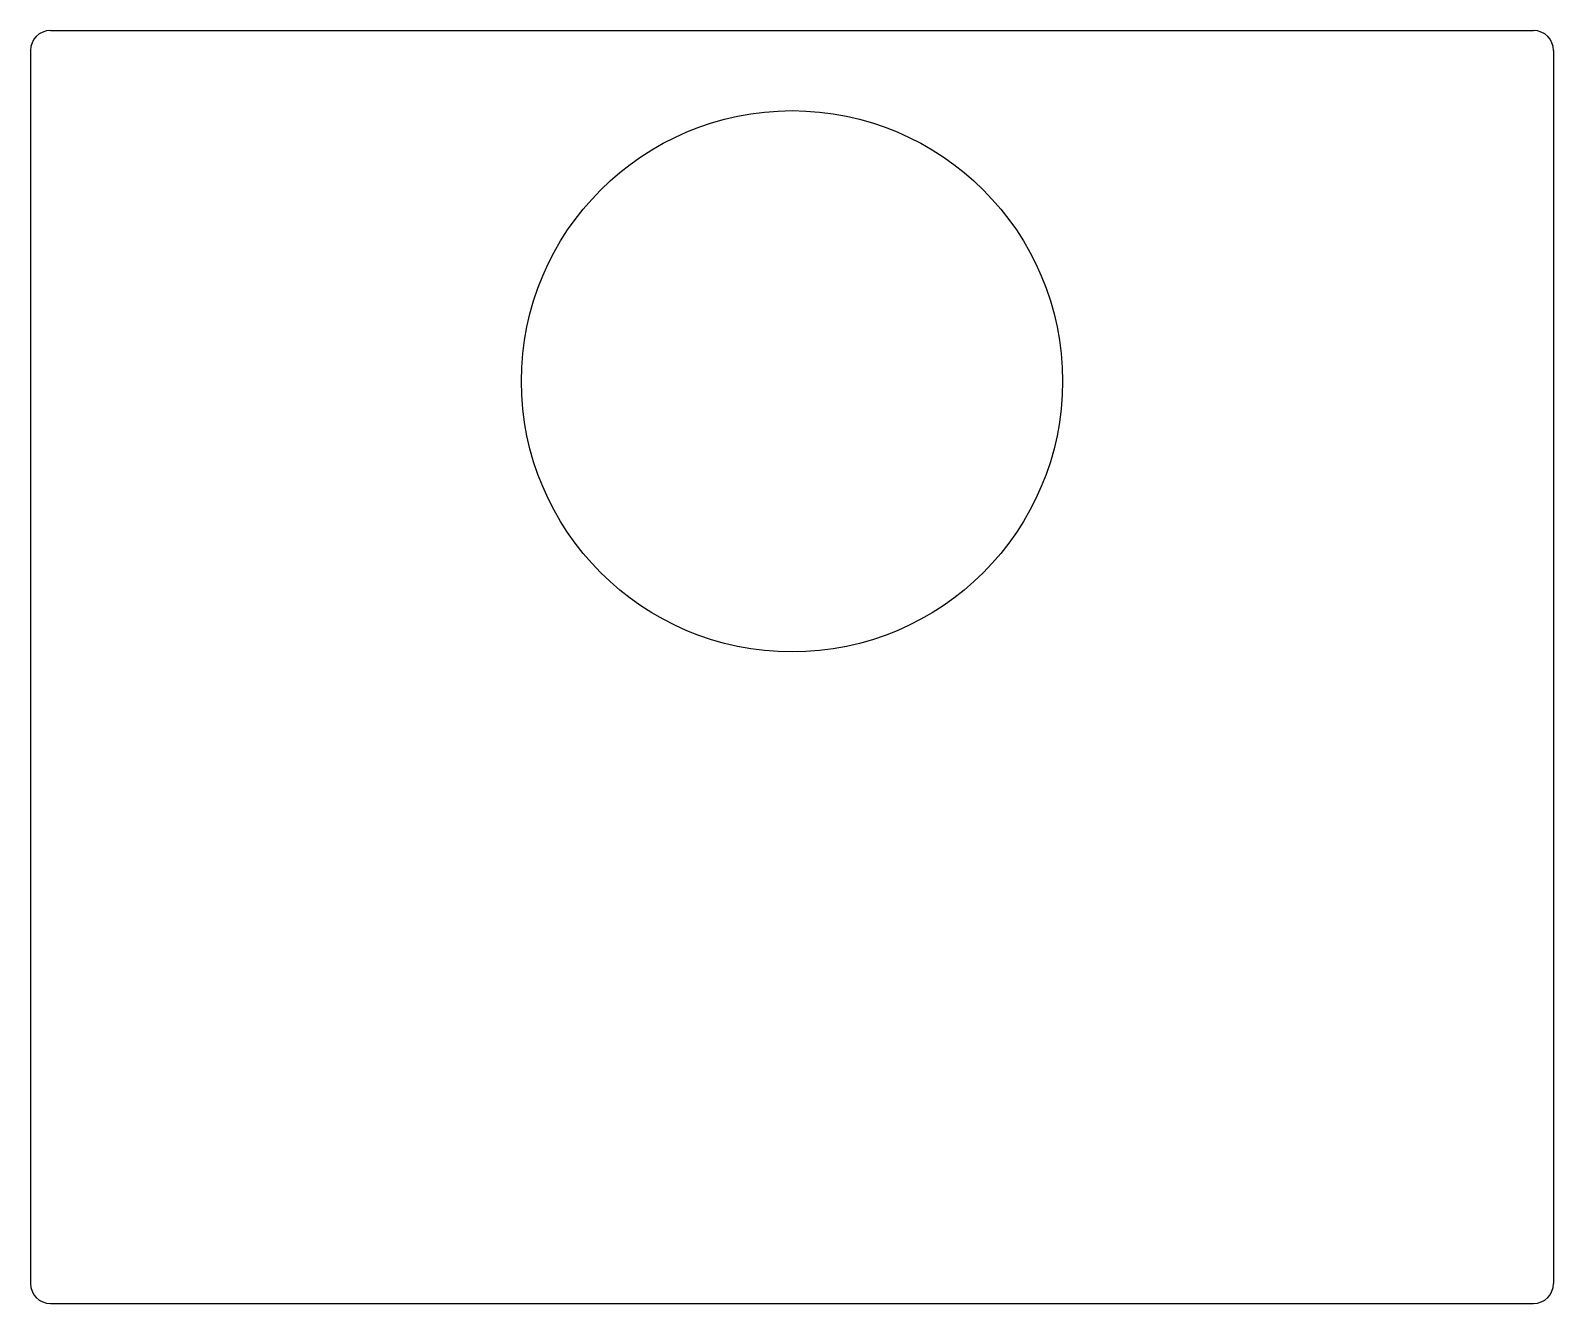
# Model space of a CAD drawing. Extents: x -76 to 76, y -64 to 64.
import ezdxf

# ---------------------------------------------------------------- set-up
doc = ezdxf.new("R2010")
doc.units = 0
doc.layers.add('VISIBLE', color=7, linetype='CONTINUOUS')

msp = doc.modelspace()

# ---------------------------------------------------------------- linework, layer by layer
at = {"layer": 'VISIBLE'}
for p, q in [((-74, 63.5), (74, 63.5)), ((-76, 61.5), (-76, -61.5)), ((76, 61.5), (76, -61.5)), ((-74, -63.5), (74, -63.5))]:
    msp.add_line(p, q, dxfattribs=at)
msp.add_circle((0, 28.5), 27, dxfattribs=at)
for centre, start, end in [((-74, 61.5), 90, 180), ((74, 61.5), 0, 90), ((-74, -61.5), 180, 270), ((74, -61.5), 270, 0)]:
    msp.add_arc(centre, 2, start, end, dxfattribs=at)

doc.saveas('drawing.dxf')
